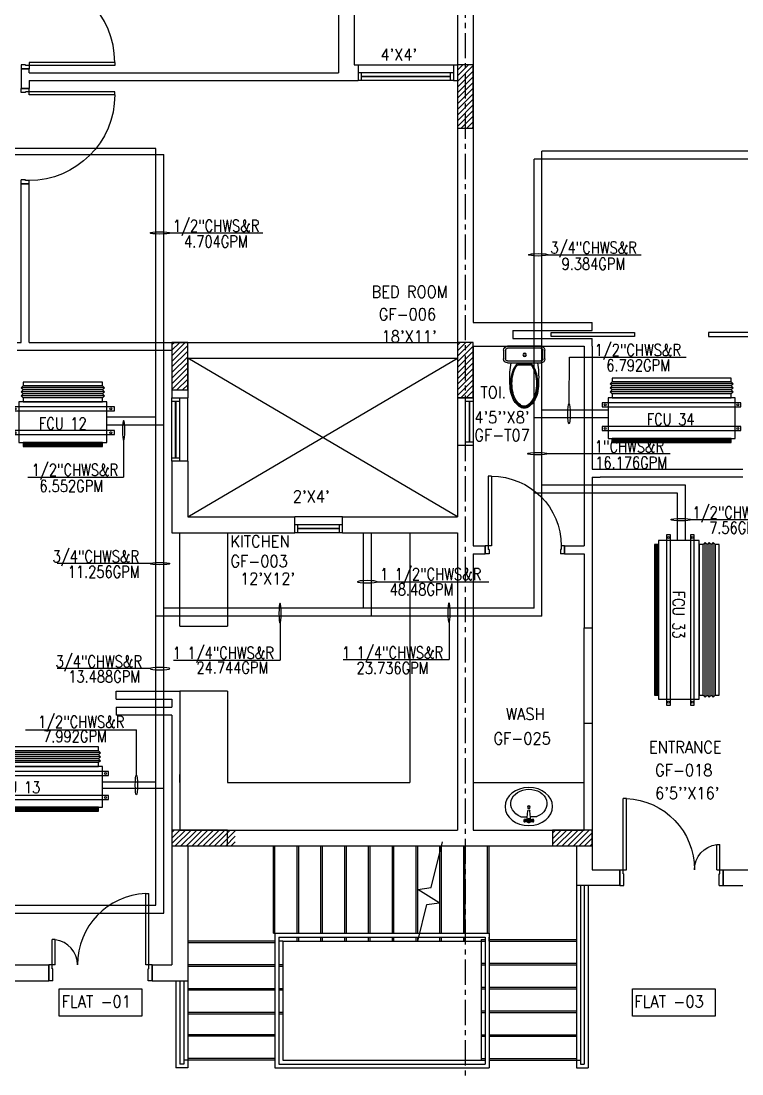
# Model space of a CAD drawing. Header units: millimetres. Extents: x -1288794 to 2153086, y -2701644 to -1335282.
# Drawn here: x 1513541 to 1522629, y -1490744 to -1477468 of the extents above; entities that cross this region are included whole.
import ezdxf

# ---------------------------------------------------------------- set-up
doc = ezdxf.new("R2010")
doc.units = ezdxf.units.MM
doc.header["$LTSCALE"] = 100
doc.linetypes.add('CENTER', pattern=[50.8, 31.75, -6.35, 6.35, -6.35])
doc.linetypes.add('DASHED2', pattern=[9.525, 6.35, -3.175])
for name, color, linetype in [('A-ANNO-TEXT', 8, 'Continuous'), ('A-DOOR', 4, 'Continuous'), ('A-FLOR-OVHD', 4, 'DASHED2'), ('A-FLOR-PFIX', 8, 'Continuous'), ('A-FLOR-SPCL', 8, 'Continuous'), ('A-FLOR-STRS', 8, 'Continuous'), ('A-GLAZ', 5, 'Continuous'), ('A-GRID', 253, 'CENTER'), ('A-WALL-FULL', 8, 'Continuous'), ('AC-CHILLED WATER TEXT', 41, 'Continuous'), ('AC-CHR', 60, 'Continuous'), ('AC-CHS', 30, 'Continuous'), ('AC-SAD TEXT', 3, 'Continuous'), ('FCU-AC', 160, 'Continuous'), ('S-COL- HACT.', 9, 'Continuous'), ('S-COL.', 8, 'Continuous')]:
    doc.layers.add(name, color=color, linetype=linetype)
doc.styles.add('ROMANS', font='romans.shx', dxfattribs={"width": 0.8})
doc.styles.add('SIMPLEX', font='simplex.shx', dxfattribs={"width": 0.8})
pattern_1 = [(45, (2628196.87, -1109556.65), (-35.355339, 35.355339), [])]

# ---------------------------------------------------------------- blocks, each defined once
blk = doc.blocks.new('D-120-R1')
for p, q in [((-80, 1180), (-40, 1180)), ((-80, 1180), (-80, 100)), ((-40, 1180), (-40, 55)), ((-1200, 100), (-1160, 100)), ((-1200, 100), (-1200, 0)), ((-1160, 100), (-1160, 55)), ((-1160, 55), (-1150, 55)), ((-1150, 55), (-1150, 0)), ((-80, 100), (0, 100)), ((-50, 55), (-40, 55)), ((-50, 55), (-50, 0)), ((-50, 0), (0, 0)), ((0, 100), (0, 0)), ((-1200, 0), (-1150, 0))]:
    blk.add_line(p, q)
at = {"linetype": 'Continuous'}
blk.add_arc((-80, 100), 1080, 90, 180, dxfattribs=at)
blk = doc.blocks.new('W-80')
for p, q in [((800, 100), (0, 100)), ((800, 0), (0, 0)), ((40, 0), (40, 100)), ((760, 100), (760, 0))]:
    blk.add_line(p, q)
at = {"linetype": 'Continuous'}
for p, q in [((760, 53), (40, 53)), ((760, 47), (40, 47))]:
    blk.add_line(p, q, dxfattribs=at)
blk = doc.blocks.new('D-130-R')
for p, q in [((1220, 200), (1220, 1100)), ((1220, 1100), (1260, 1100)), ((1260, 200), (1260, 1100)), ((80, 520), (40, 520)), ((40, 200), (40, 520)), ((80, 200), (80, 520)), ((0, 0), (0, 200)), ((80, 200), (0, 200)), ((40, 150), (40, 200)), ((50, 150), (40, 150)), ((50, 0), (50, 150)), ((1300, 200), (1220, 200)), ((1260, 150), (1250, 150)), ((1250, 0), (1250, 150)), ((1260, 150), (1260, 200)), ((1300, 0), (1300, 200)), ((50, 0), (0, 0)), ((1300, 0), (1250, 0))]:
    blk.add_line(p, q)
for centre, radius, start, end in [((1260, 200), 900, 92.5473, 180), ((40, 200), 320, 0, 82.8192)]:
    blk.add_arc(centre, radius, start, end)
blk = doc.blocks.new('W-120')
for p, q in [((1200, 100), (0, 100)), ((1200, 0), (0, 0)), ((40, 0), (40, 100)), ((1160, 100), (1160, 0))]:
    blk.add_line(p, q)
at = {"linetype": 'Continuous'}
for p, q in [((1160, 53), (40, 53)), ((1160, 47), (40, 47))]:
    blk.add_line(p, q, dxfattribs=at)
blk = doc.blocks.new('D-100-R1')
for p, q in [((-80, 980), (-80, 100)), ((-80, 980), (-40, 980)), ((-40, 980), (-40, 55)), ((-1000, 100), (-1000, 0)), ((-1000, 100), (-960, 100)), ((-960, 100), (-960, 55)), ((-960, 55), (-950, 55)), ((-950, 55), (-950, 0)), ((-80, 100), (0, 100)), ((-50, 55), (-50, 0)), ((-50, 55), (-40, 55)), ((-50, 0), (0, 0)), ((0, 100), (0, 0)), ((-1000, 0), (-950, 0))]:
    blk.add_line(p, q)
at = {"linetype": 'Continuous'}
blk.add_arc((-80, 100), 880, 90, 180, dxfattribs=at)
blk = doc.blocks.new('WC-1')
for p, q in [((-210, 0), (210, 0)), ((-260, -160), (-260, -50)), ((-235, -160), (-235, -50)), ((-210, -25), (210, -25)), ((235, -50), (235, -160)), ((260, -50), (260, -160)), ((210, -185), (-210, -185)), ((210, -210), (-210, -210)), ((91, -223), (-91, -223)), ((86, -235), (-86, -235))]:
    blk.add_line(p, q)
for radius in [22.1, 17.1]:
    blk.add_circle((-6, -107), radius)
for centre, radius, start, end in [((-210, -50), 50, 90, 180), ((-210, -50), 25, 90, 180), ((210, -50), 50, 360, 90), ((210, -50), 25, 360, 90), ((-210, -160), 50, 180, 270), ((-210, -160), 25, 180, 270), ((722, -383), 904, 168.9529, 184.0632), ((178, -428), 341, 149.8586, 166.4766), ((178, -428), 328, 149.8586, 166.4766), ((69, -365), 214, 138.4152, 149.8586), ((69, -365), 201, 139.9943, 149.8586), ((-69, -365), 201, 30.1414, 40.0057), ((-69, -365), 214, 30.1414, 41.5848), ((-178, -428), 328, 13.5234, 30.1414), ((-178, -428), 341, 13.5234, 30.1414), ((210, -160), 25, 270, 360), ((210, -160), 50, 270, 360), ((352, -470), 520, 166.4766, 180), ((352, -470), 507, 166.4766, 180), ((-352, -470), 507, 360, 13.5234), ((-352, -470), 520, 360, 13.5234), ((352, -470), 532, 177.5541, 180), ((352, -470), 532, 180, 193.5234), ((352, -470), 520, 180, 193.5234), ((352, -470), 507, 180, 193.5234), ((-352, -470), 507, 346.4766, 360), ((-352, -470), 520, 346.4766, 360), ((-352, -470), 532, 346.4766, 360), ((-352, -470), 532, 360, 2.4459), ((178, -512), 353, 193.5234, 210.1414), ((178, -512), 341, 193.5234, 210.1414), ((178, -512), 328, 193.5234, 210.1414), ((-178, -512), 328, 329.8586, 346.4766), ((-178, -512), 341, 329.8586, 346.4766), ((-178, -512), 353, 329.8586, 346.4766), ((69, -575), 226, 210.1414, 234.4972), ((69, -575), 214, 210.1414, 234.4972), ((69, -575), 201, 210.1414, 234.4972), ((0, -672), 108, 234.4972, 270), ((0, -672), 95.9, 234.4972, 270), ((0, -672), 83.4, 234.4972, 270), ((0, -672), 83.4, 270, 305.5028), ((0, -672), 95.9, 270, 305.5028), ((0, -672), 108, 270, 305.5028), ((-69, -575), 201, 305.5028, 329.8586), ((-69, -575), 214, 305.5028, 329.8586), ((-69, -575), 226, 305.5028, 329.8586)]:
    blk.add_arc(centre, radius, start, end)
at = {"linetype": 'Continuous', "ltscale": 50}
blk.add_arc((-722, -383), 904, 355.9368, 11.0471, dxfattribs=at)
blk = doc.blocks.new('LAV-2')
for p, q in [((-21, 393), (-55, 399)), ((-1, 363), (-1, 399)), ((53, 399), (20, 393)), ((-102, 330), (-23, 330)), ((-21, 369), (-55, 363)), ((-24, 385), (-49, 381)), ((-24, 377), (-49, 381)), ((-25, 381), (-13, 258)), ((-19, 381), (17, 381)), ((23, 381), (11, 257)), ((53, 363), (20, 369)), ((21, 329), (101, 329)), ((47, 381), (23, 385)), ((47, 381), (23, 376))]:
    blk.add_line(p, q)
for centre, radius in [((-1, 381), 24), ((-1, 381), 18), ((-1, 209), 18), ((-1, 209), 13.2)]:
    blk.add_circle(centre, radius)
blk.add_arc((-1, 257), 12, 179.8053, 359.8053)
for centre, major_axis, ratio in [((-1, 202), (-300, 1), 0.8), ((53, 381), (0.1, 18), 0.333333)]:
    blk.add_ellipse(centre, major_axis=major_axis, ratio=ratio)
at = {"extrusion": (0, 0, -1)}
blk.add_ellipse((-55, 381), major_axis=(0.1, 18), ratio=0.333333, dxfattribs=at)
blk.add_ellipse((-1, 166), major_axis=(-228, 1), ratio=0.8, start_param=5.174, end_param=10.533963)
for points, knots in [([(-55, 365), (-55, 366), (-55, 366), (-55, 366), (-55, 366), (-56, 367), (-56, 368), (-57, 370), (-57, 371), (-58, 374), (-58, 375), (-58, 379), (-58, 381), (-58, 386), (-58, 388), (-57, 392), (-57, 393), (-56, 394), (-56, 395), (-55, 396), (-55, 396), (-55, 396), (-55, 397), (-55, 397)], [3.378318, 3.378318, 3.378318, 3.378318, 3.519844, 3.519844, 3.66137, 3.66137, 3.925951, 3.925951, 4.190531, 4.190531, 4.455112, 4.455112, 4.86737, 4.86737, 5.279628, 5.279628, 5.565785, 5.565785, 5.785568, 5.785568, 5.957, 5.957, 6.04646, 6.04646, 6.04646, 6.04646]), ([(-55, 397), (-55, 397), (-54, 396), (-54, 396), (-54, 396), (-53, 395), (-53, 394), (-52, 392), (-52, 391), (-52, 388), (-51, 387), (-51, 383), (-51, 381), (-51, 376), (-52, 374), (-52, 370), (-53, 369), (-53, 368), (-54, 367), (-54, 366), (-54, 366), (-55, 366), (-55, 365), (-55, 365)], [0.236726, 0.236726, 0.236726, 0.236726, 0.378252, 0.378252, 0.519778, 0.519778, 0.784358, 0.784358, 1.048939, 1.048939, 1.313519, 1.313519, 1.725777, 1.725777, 2.138035, 2.138035, 2.424192, 2.424192, 2.643976, 2.643976, 2.815407, 2.815407, 2.904867, 2.904867, 2.904867, 2.904867]), ([(53, 396), (53, 396), (53, 396), (53, 396), (53, 395), (52, 394), (52, 394), (51, 392), (51, 390), (50, 388), (50, 386), (50, 383), (50, 380), (50, 376), (50, 373), (51, 370), (51, 369), (52, 367), (52, 367), (53, 366), (53, 365), (53, 365), (53, 365), (53, 365)], [0.236726, 0.236726, 0.236726, 0.236726, 0.378252, 0.378252, 0.519778, 0.519778, 0.784358, 0.784358, 1.048939, 1.048939, 1.313519, 1.313519, 1.725777, 1.725777, 2.138035, 2.138035, 2.424192, 2.424192, 2.643976, 2.643976, 2.815407, 2.815407, 2.904867, 2.904867, 2.904867, 2.904867]), ([(53, 365), (53, 365), (53, 365), (54, 366), (54, 366), (55, 367), (55, 368), (56, 370), (56, 371), (56, 373), (57, 375), (57, 379), (57, 381), (57, 386), (56, 388), (56, 391), (55, 392), (55, 394), (54, 395), (54, 396), (54, 396), (54, 396), (53, 396), (53, 396)], [3.378318, 3.378318, 3.378318, 3.378318, 3.519844, 3.519844, 3.66137, 3.66137, 3.925951, 3.925951, 4.190531, 4.190531, 4.455112, 4.455112, 4.86737, 4.86737, 5.279628, 5.279628, 5.565785, 5.565785, 5.785568, 5.785568, 5.957, 5.957, 6.04646, 6.04646, 6.04646, 6.04646])]:
    blk.add_open_spline(points, degree=3, knots=knots)
blk = doc.blocks.new('W-60')
for p, q in [((600, 100), (0, 100)), ((600, 0), (0, 0)), ((40, 0), (40, 100)), ((560, 100), (560, 0))]:
    blk.add_line(p, q)
at = {"linetype": 'Continuous'}
for p, q in [((560, 53), (40, 53)), ((560, 47), (40, 47))]:
    blk.add_line(p, q, dxfattribs=at)
blk = doc.blocks.new('fcu 3.5 tr')
at = {"layer": 'FCU-AC'}
h = blk.add_hatch(dxfattribs=at)
h.set_pattern_fill('NET', color=3)
h.paths.add_polyline_path([(100970, -1580238), (99070, -1580238), (99070, -1580288), (100970, -1580288)])
for p, q in [((99045, -1579550), (99070, -1579525)), ((100995, -1579550), (99045, -1579550)), ((99045, -1579550), (99070, -1579575)), ((99045, -1579600), (99070, -1579575)), ((100970, -1579525), (99070, -1579525)), ((100970, -1579575), (99070, -1579575)), ((100970, -1579575), (99070, -1579575)), ((100995, -1579550), (100970, -1579525)), ((100995, -1579550), (100970, -1579575)), ((100995, -1579600), (100970, -1579575)), ((100995, -1579600), (99045, -1579600)), ((99045, -1579600), (99070, -1579625)), ((99045, -1579650), (99070, -1579625)), ((100995, -1579650), (99045, -1579650)), ((99045, -1579650), (99070, -1579675)), ((100970, -1579625), (99070, -1579625)), ((100970, -1579625), (99070, -1579625)), ((100995, -1579600), (100970, -1579625)), ((100995, -1579650), (100970, -1579625)), ((100995, -1579650), (100970, -1579675))]:
    blk.add_line(p, q, dxfattribs=at)
at = {"layer": 'FCU-AC', "color": 1}
for p, q in [((100970, -1579475), (99070, -1579475)), ((99070, -1579475), (99070, -1579525)), ((99070, -1579525), (100970, -1579525)), ((100970, -1579525), (100970, -1579475)), ((100970, -1579675), (99070, -1579675)), ((99070, -1579675), (99070, -1579725)), ((100970, -1579725), (100970, -1579675)), ((99070, -1579725), (100970, -1579725))]:
    blk.add_line(p, q, dxfattribs=at)
at = {"layer": 'FCU-AC', "color": 6}
for points in [[(98945, -1579838), (101095, -1579838), (101095, -1579788), (98945, -1579788)], [(98945, -1580138), (101095, -1580138), (101095, -1580088), (98945, -1580088)]]:
    blk.add_lwpolyline(points, close=True, dxfattribs=at)
at = {"layer": 'FCU-AC'}
blk.add_lwpolyline([(99020, -1580238), (101020, -1580238), (101020, -1579725), (99020, -1579725)], close=True, dxfattribs=at)
at = {"layer": 'FCU-AC', "color": 3}
blk.add_lwpolyline([(99070, -1580288), (100970, -1580288), (100970, -1580238), (99070, -1580238)], close=True, dxfattribs=at)
at = {"layer": 'FCU-AC', "color": 6}
for centre in [(98982, -1579813), (101057, -1579813), (98982, -1580113), (101057, -1580113)]:
    blk.add_circle(centre, 12.5, dxfattribs=at)
blk = doc.blocks.new('fcu-1    1.5 tr')
h = blk.add_hatch()
h.set_pattern_fill('NET', color=3)
h.paths.add_polyline_path([(78733, -1589179), (77733, -1589179), (77733, -1589229), (78733, -1589229)])
at = {"color": 3}
blk.add_lwpolyline([(77733, -1589229), (78733, -1589229), (78733, -1589179), (77733, -1589179)], close=True, dxfattribs=at)
at = {"layer": 'FCU-AC', "color": 5}
for p, q in [((77733, -1588466), (77708, -1588491)), ((78758, -1588491), (78733, -1588466)), ((78758, -1588491), (77708, -1588491)), ((77733, -1588516), (77708, -1588491)), ((77733, -1588516), (77708, -1588541)), ((78758, -1588541), (77708, -1588541)), ((77733, -1588566), (77708, -1588541)), ((77733, -1588566), (77708, -1588591)), ((78758, -1588591), (77708, -1588591)), ((77733, -1588616), (77708, -1588591)), ((78733, -1588516), (77733, -1588516)), ((78733, -1588566), (77733, -1588566)), ((78758, -1588491), (78733, -1588516)), ((78758, -1588541), (78733, -1588516)), ((78758, -1588541), (78733, -1588566)), ((78758, -1588591), (78733, -1588566)), ((78758, -1588591), (78733, -1588616))]:
    blk.add_line(p, q, dxfattribs=at)
at = {"layer": 'FCU-AC', "color": 1}
for p, q in [((78733, -1588416), (77733, -1588416)), ((77733, -1588416), (77733, -1588466)), ((77733, -1588466), (78733, -1588466)), ((78733, -1588466), (78733, -1588416)), ((78733, -1588616), (77733, -1588616)), ((77733, -1588616), (77733, -1588666)), ((78733, -1588666), (78733, -1588616)), ((77733, -1588666), (78733, -1588666))]:
    blk.add_line(p, q, dxfattribs=at)
at = {"layer": 'FCU-AC'}
for p, q in [((78733, -1588466), (77733, -1588466)), ((78788, -1588666), (77678, -1588666)), ((77678, -1588666), (77678, -1589179)), ((78788, -1589179), (78788, -1588666)), ((77678, -1589179), (78788, -1589179))]:
    blk.add_line(p, q, dxfattribs=at)
at = {"layer": 'FCU-AC', "color": 2}
for p, q in [((78733, -1588516), (77733, -1588516)), ((78733, -1588566), (77733, -1588566))]:
    blk.add_line(p, q, dxfattribs=at)
at = {"layer": 'FCU-AC', "color": 6}
for points in [[(77583, -1588779), (78883, -1588779), (78883, -1588729), (77583, -1588729)], [(77583, -1589079), (78883, -1589079), (78883, -1589029), (77583, -1589029)]]:
    blk.add_lwpolyline(points, close=True, dxfattribs=at)
for centre in [(77629, -1588755), (78837, -1588755), (77629, -1589055), (78837, -1589055)]:
    blk.add_circle(centre, 12.5, dxfattribs=at)
blk = doc.blocks.new('fcu 2.5 tr')
h = blk.add_hatch()
h.set_pattern_fill('NET', color=3)
h.paths.add_polyline_path([(83172, -1587743), (81672, -1587743), (81672, -1587793), (83172, -1587793)])
at = {"layer": 'FCU-AC', "color": 1}
for p, q in [((83172, -1586980), (81672, -1586980)), ((81672, -1586980), (81672, -1587030)), ((83172, -1587030), (83172, -1586980)), ((81672, -1587030), (83172, -1587030)), ((83172, -1587180), (81672, -1587180)), ((81672, -1587180), (81672, -1587230)), ((81672, -1587230), (83172, -1587230)), ((83172, -1587230), (83172, -1587180))]:
    blk.add_line(p, q, dxfattribs=at)
at = {"layer": 'FCU-AC'}
for p, q in [((81672, -1587030), (81647, -1587055)), ((83197, -1587055), (81647, -1587055)), ((81672, -1587080), (81647, -1587055)), ((81672, -1587080), (81647, -1587105)), ((83197, -1587105), (81647, -1587105)), ((81672, -1587130), (81647, -1587105)), ((81672, -1587130), (81647, -1587155)), ((83197, -1587155), (81647, -1587155)), ((81672, -1587180), (81647, -1587155)), ((83172, -1587030), (81672, -1587030)), ((83172, -1587080), (81672, -1587080)), ((83172, -1587080), (81672, -1587080)), ((83172, -1587130), (81672, -1587130)), ((83172, -1587130), (81672, -1587130)), ((83197, -1587055), (83172, -1587030)), ((83197, -1587055), (83172, -1587080)), ((83197, -1587105), (83172, -1587080)), ((83197, -1587105), (83172, -1587130)), ((83197, -1587155), (83172, -1587130)), ((83197, -1587155), (83172, -1587180))]:
    blk.add_line(p, q, dxfattribs=at)
blk.add_lwpolyline([(81622, -1587743), (83222, -1587743), (83222, -1587230), (81622, -1587230)], close=True, dxfattribs=at)
at = {"layer": 'FCU-AC', "color": 6}
for points in [[(81547, -1587343), (83297, -1587343), (83297, -1587293), (81547, -1587293)], [(81547, -1587643), (83297, -1587643), (83297, -1587593), (81547, -1587593)]]:
    blk.add_lwpolyline(points, close=True, dxfattribs=at)
at = {"layer": 'FCU-AC', "color": 3}
blk.add_lwpolyline([(81672, -1587793), (83172, -1587793), (83172, -1587743), (81672, -1587743)], close=True, dxfattribs=at)
at = {"layer": 'FCU-AC', "color": 6}
for centre in [(81584, -1587318), (83259, -1587318), (81584, -1587618), (83259, -1587618)]:
    blk.add_circle(centre, 12.5, dxfattribs=at)

msp = doc.modelspace()

# ---------------------------------------------------------------- hatches: boundary and pattern name
at = {"layer": 'S-COL- HACT.', "linetype": 'Continuous', "ltscale": 3}
h = msp.add_hatch(dxfattribs=at)
h.set_pattern_fill('ANSI31', color=256, scale=400, style=0)
h.set_pattern_definition(pattern_1)
h.paths.add_polyline_path([(1519241.7, -1478818.6), (1519241.7, -1478018.6), (1519041.7, -1478018.6), (1519041.7, -1478818.6)])
h = msp.add_hatch(dxfattribs=at)
h.set_pattern_fill('ANSI31', color=256, scale=400, style=0)
h.set_pattern_definition(pattern_1)
h.paths.add_polyline_path([(1515441.7, -1481518.6), (1515441.7, -1482118.6), (1515641.7, -1482118.6), (1515641.7, -1481518.6)])
h = msp.add_hatch(dxfattribs=at)
h.set_pattern_fill('ANSI31', color=256, scale=400, style=0)
h.set_pattern_definition(pattern_1)
h.paths.add_polyline_path([(1519041.7, -1481518.6), (1519041.7, -1482218.6), (1519241.7, -1482218.6), (1519241.7, -1481518.6)])
h = msp.add_hatch(dxfattribs=at)
h.set_pattern_fill('ANSI31', color=256, scale=400, style=0)
h.set_pattern_definition(pattern_1)
h.paths.add_polyline_path([(1515441.7, -1487868.6), (1516241.7, -1487868.6), (1516241.7, -1487668.6), (1515441.7, -1487668.6)])
h = msp.add_hatch(dxfattribs=at)
h.set_pattern_fill('ANSI31', color=256, scale=400, style=0)
h.set_pattern_definition(pattern_1)
h.paths.add_polyline_path([(1520241.7, -1487868.6), (1520741.7, -1487868.6), (1520741.7, -1487668.6), (1520241.7, -1487668.6)])

# ---------------------------------------------------------------- linework, layer by layer
at = {"layer": 'A-ANNO-TEXT', "color": 5}
for points in [[(1514022.7, -1489671.5), (1515065, -1489671.5), (1515065, -1490013.9), (1514022.7, -1490013.9)], [(1521250.8, -1489671.5), (1522293.1, -1489671.5), (1522293.1, -1490013.9), (1521250.8, -1490013.9)]]:
    msp.add_lwpolyline(points, close=True, dxfattribs=at)
at = {"layer": 'A-DOOR', "ltscale": 3}
for points in [[(1520225.7, -1481443.6), (1520225.7, -1481393.6), (1521275.7, -1481393.6), (1521275.7, -1481443.6), (1520225.7, -1481443.6)], [(1523257.7, -1481443.6), (1523257.7, -1481393.6), (1522207.7, -1481393.6), (1522207.7, -1481443.6), (1523257.7, -1481443.6)]]:
    msp.add_lwpolyline(points, dxfattribs=at)
at = {"layer": 'A-FLOR-OVHD', "linetype": 'Continuous', "ltscale": 3}
for p, q in [((1520841.7, -1483118.6), (1522641.7, -1483118.6)), ((1522641.7, -1483218.6), (1520841.7, -1483218.6)), ((1520641.7, -1486318.6), (1520641.7, -1485118.6)), ((1520641.7, -1486318.6), (1520641.7, -1485118.6)), ((1520741.7, -1485118.6), (1520741.7, -1486318.6)), ((1520741.7, -1485118.6), (1520741.7, -1486318.6))]:
    msp.add_line(p, q, dxfattribs=at)
at = {"layer": 'A-FLOR-OVHD', "linetype": 'Continuous'}
for p, q in [((1516741.7, -1488968.6), (1516741.7, -1487868.6)), ((1517041.7, -1488968.6), (1517041.7, -1487868.6)), ((1517341.7, -1488968.6), (1517341.7, -1487868.6)), ((1517641.7, -1488968.6), (1517641.7, -1487868.6)), ((1517941.7, -1488968.6), (1517941.7, -1487868.6)), ((1518241.7, -1488968.6), (1518241.7, -1487868.6)), ((1518541.7, -1488968.6), (1518541.7, -1487868.6)), ((1518841.7, -1488968.6), (1518841.7, -1487868.6)), ((1519441.7, -1488968.6), (1519441.7, -1487868.6)), ((1516741.7, -1489068.6), (1515641.7, -1489068.6)), ((1519441.7, -1489068.6), (1520541.7, -1489068.6)), ((1516741.7, -1489368.6), (1515641.7, -1489368.6)), ((1519441.7, -1489368.6), (1520541.7, -1489368.6)), ((1516741.7, -1489668.6), (1515641.7, -1489668.6)), ((1519441.7, -1489668.6), (1520541.7, -1489668.6)), ((1516741.7, -1489968.6), (1515641.7, -1489968.6)), ((1519441.7, -1489968.6), (1520541.7, -1489968.6)), ((1516741.7, -1490268.6), (1515641.7, -1490268.6)), ((1519441.7, -1490268.6), (1520541.7, -1490268.6)), ((1515641.7, -1490568.6), (1515591.7, -1490568.6)), ((1516741.7, -1490568.6), (1515641.7, -1490568.6)), ((1519441.7, -1490568.6), (1520541.7, -1490568.6)), ((1520541.7, -1490568.6), (1520591.7, -1490568.6))]:
    msp.add_line(p, q, dxfattribs=at)
at = {"layer": 'A-FLOR-SPCL', "ltscale": 3}
for p, q in [((1515641.7, -1483718.6), (1519041.7, -1481718.6)), ((1519041.7, -1483718.6), (1515641.7, -1481718.6)), ((1515541.7, -1485098.6), (1515541.7, -1483918.6)), ((1516141.7, -1483918.6), (1516141.7, -1485098.6)), ((1518441.7, -1483918.6), (1518441.7, -1487068.6)), ((1515541.7, -1485098.6), (1516141.7, -1485098.6)), ((1516141.7, -1485918.6), (1515541.7, -1485918.6)), ((1516141.7, -1485918.6), (1516141.7, -1487068.6)), ((1516141.7, -1487068.6), (1518441.7, -1487068.6)), ((1519241.7, -1487068.6), (1520641.7, -1487068.6))]:
    msp.add_line(p, q, dxfattribs=at)
at = {"layer": 'A-FLOR-STRS', "ltscale": 3}
for p, q in [((1518710.2, -1488394.4), (1518854.2, -1487818.6)), ((1516721.7, -1488968.6), (1516721.7, -1487868.6)), ((1517021.7, -1488968.6), (1517021.7, -1487868.6)), ((1517321.7, -1488968.6), (1517321.7, -1487868.6)), ((1517621.7, -1488968.6), (1517621.7, -1487868.6)), ((1517921.7, -1488968.6), (1517921.7, -1487868.6)), ((1518221.7, -1488968.6), (1518221.7, -1487868.6)), ((1518521.7, -1488968.6), (1518521.7, -1487868.6)), ((1518821.7, -1488968.6), (1518821.7, -1487868.6)), ((1519121.7, -1488968.6), (1519121.7, -1487868.6)), ((1519141.7, -1488968.6), (1519141.7, -1487868.6)), ((1519421.7, -1488968.6), (1519421.7, -1487868.6)), ((1520541.7, -1488368.6), (1520541.7, -1489368.6)), ((1520591.7, -1488368.6), (1520591.7, -1489356.1)), ((1520641.7, -1488368.6), (1520641.7, -1490618.6)), ((1520691.7, -1488368.6), (1520691.7, -1490668.6)), ((1518541.7, -1488418.6), (1518710.2, -1488394.4)), ((1518812.9, -1488588.1), (1518541.7, -1488418.6)), ((1518541.7, -1489068.6), (1518656.8, -1488608.3)), ((1518656.8, -1488608.3), (1518812.9, -1488588.1)), ((1516721.7, -1488968.6), (1519441.7, -1488968.6)), ((1516741.7, -1488968.6), (1516741.7, -1490668.6)), ((1516791.7, -1489018.6), (1516791.7, -1490618.6)), ((1516791.7, -1489018.6), (1519391.7, -1489018.6)), ((1517021.7, -1489068.6), (1517021.7, -1489018.6)), ((1517041.7, -1489068.6), (1517041.7, -1489018.6)), ((1517321.7, -1489068.6), (1517321.7, -1489018.6)), ((1517341.7, -1489068.6), (1517341.7, -1489018.6)), ((1517621.7, -1489068.6), (1517621.7, -1489018.6)), ((1517641.7, -1489068.6), (1517641.7, -1489018.6)), ((1517921.7, -1489068.6), (1517921.7, -1489018.6)), ((1517941.7, -1489068.6), (1517941.7, -1489018.6)), ((1518221.7, -1489068.6), (1518221.7, -1489018.6)), ((1518241.7, -1489068.6), (1518241.7, -1489018.6)), ((1518521.7, -1489068.6), (1518521.7, -1489018.6)), ((1518541.7, -1489068.6), (1518541.7, -1489018.6)), ((1518821.7, -1489068.6), (1518821.7, -1489018.6)), ((1518841.7, -1489068.6), (1518841.7, -1489018.6)), ((1519121.7, -1489068.6), (1519121.7, -1489018.6)), ((1519141.7, -1489068.6), (1519141.7, -1489018.6)), ((1519391.7, -1489018.6), (1519391.7, -1490618.6)), ((1519441.7, -1488968.6), (1519441.7, -1490668.6)), ((1519441.7, -1489068.6), (1519441.7, -1489018.6)), ((1516741.7, -1489088.6), (1515641.7, -1489088.6)), ((1516841.7, -1489068.6), (1516791.7, -1489068.6)), ((1516841.7, -1489068.6), (1519341.7, -1489068.6)), ((1516841.7, -1489068.6), (1516841.7, -1490268.6)), ((1519341.7, -1489048.6), (1519341.7, -1489668.6)), ((1519341.7, -1489048.6), (1519391.7, -1489048.6)), ((1519341.7, -1489048.6), (1519391.7, -1489048.6)), ((1519341.7, -1489068.6), (1519391.7, -1489068.6)), ((1519341.7, -1489068.6), (1519391.7, -1489068.6)), ((1519441.7, -1489048.6), (1520541.7, -1489048.6)), ((1516741.7, -1489388.6), (1515641.7, -1489388.6)), ((1516841.7, -1489368.6), (1516791.7, -1489368.6)), ((1516841.7, -1489388.6), (1516791.7, -1489388.6)), ((1519341.7, -1489348.6), (1519391.7, -1489348.6)), ((1519341.7, -1489368.6), (1519391.7, -1489368.6)), ((1519441.7, -1489348.6), (1520541.7, -1489348.6)), ((1520541.7, -1489368.6), (1520541.7, -1490668.6)), ((1520591.7, -1489356.1), (1520591.7, -1490618.6)), ((1515491.7, -1489568.6), (1515491.7, -1490668.6)), ((1515541.7, -1489568.6), (1515541.7, -1490618.6)), ((1515591.7, -1489568.6), (1515591.7, -1490618.6)), ((1515641.7, -1489568.6), (1515641.7, -1490668.6)), ((1516741.7, -1489688.6), (1515641.7, -1489688.6)), ((1516841.7, -1489668.6), (1516791.7, -1489668.6)), ((1516841.7, -1489688.6), (1516791.7, -1489688.6)), ((1519341.7, -1489648.6), (1519391.7, -1489648.6)), ((1519341.7, -1489668.6), (1519341.7, -1490568.6)), ((1519341.7, -1489668.6), (1519391.7, -1489668.6)), ((1519441.7, -1489648.6), (1520541.7, -1489648.6)), ((1516841.7, -1489968.6), (1516791.7, -1489968.6)), ((1519341.7, -1489948.6), (1519391.7, -1489948.6)), ((1519341.7, -1489968.6), (1519391.7, -1489968.6)), ((1519441.7, -1489948.6), (1520541.7, -1489948.6)), ((1516741.7, -1489988.6), (1515641.7, -1489988.6)), ((1516841.7, -1489988.6), (1516791.7, -1489988.6)), ((1516741.7, -1490248.6), (1515641.7, -1490248.6)), ((1516841.7, -1490268.6), (1516841.7, -1490568.6)), ((1519341.7, -1490248.6), (1519391.7, -1490248.6)), ((1519341.7, -1490268.6), (1519391.7, -1490268.6)), ((1519441.7, -1490248.6), (1520541.7, -1490248.6)), ((1515591.7, -1490618.6), (1515541.7, -1490618.6)), ((1516741.7, -1490548.6), (1515641.7, -1490548.6)), ((1516791.7, -1490618.6), (1519391.7, -1490618.6)), ((1516841.7, -1490568.6), (1519341.7, -1490568.6)), ((1519341.7, -1490548.6), (1519391.7, -1490548.6)), ((1519341.7, -1490568.6), (1519391.7, -1490568.6)), ((1519441.7, -1490548.6), (1520541.7, -1490548.6)), ((1520591.7, -1490618.6), (1520641.7, -1490618.6)), ((1515641.7, -1490668.6), (1515491.7, -1490668.6)), ((1516741.7, -1490668.6), (1519441.7, -1490668.6)), ((1520541.7, -1490668.6), (1520691.7, -1490668.6))]:
    msp.add_line(p, q, dxfattribs=at)
at = {"layer": 'A-GLAZ', "ltscale": 3}
for p, q in [((1517791.7, -1478018.6), (1518991.7, -1478018.6)), ((1515641.7, -1483018.6), (1515641.7, -1482218.6)), ((1519041.7, -1482218.6), (1519041.7, -1482818.6)), ((1517591.7, -1483718.6), (1516991.7, -1483718.6))]:
    msp.add_line(p, q, dxfattribs=at)
at = {"layer": 'A-GRID', "ltscale": 0.1}
msp.add_line((1519141.7, -1466442.6), (1519141.7, -1514577), dxfattribs=at)
at = {"layer": 'A-WALL-FULL', "ltscale": 3}
for p, q in [((1517741.7, -1473868.6), (1517741.7, -1478018.6)), ((1519041.7, -1473868.6), (1519041.7, -1478018.6)), ((1517541.7, -1474068.6), (1517541.7, -1478118.6)), ((1519241.7, -1474068.6), (1519241.7, -1481268.6)), ((1517741.7, -1478018.6), (1517791.7, -1478018.6)), ((1517791.7, -1478018.6), (1517791.7, -1478218.6)), ((1518991.7, -1478018.6), (1519041.7, -1478018.6)), ((1518991.7, -1478018.6), (1518991.7, -1478218.6)), ((1513541.7, -1478068.6), (1513541.7, -1478318.6)), ((1513541.7, -1478068.6), (1513641.7, -1478068.6)), ((1513641.7, -1478118.6), (1513641.7, -1478068.6)), ((1513641.7, -1478118.6), (1517541.7, -1478118.6)), ((1513641.7, -1478218.6), (1517791.7, -1478218.6)), ((1513641.7, -1478218.6), (1513641.7, -1478318.6)), ((1518991.7, -1478218.6), (1519041.7, -1478218.6)), ((1519041.7, -1478218.6), (1519041.7, -1481518.6)), ((1513541.7, -1478318.6), (1513641.7, -1478318.6)), ((1513541.7, -1479518.6), (1513641.7, -1479518.6)), ((1513541.7, -1481518.6), (1513541.7, -1479518.6)), ((1513641.7, -1481518.6), (1513641.7, -1479518.6)), ((1519241.7, -1481268.6), (1520741.7, -1481268.6)), ((1520741.7, -1481368.6), (1520741.7, -1481268.6)), ((1519741.7, -1481368.6), (1520741.7, -1481368.6)), ((1519741.7, -1481368.6), (1519741.7, -1481468.6)), ((1519741.7, -1481468.6), (1520741.7, -1481468.6)), ((1520741.7, -1481568.6), (1520741.7, -1481468.6)), ((1513491.7, -1481518.6), (1513541.7, -1481518.6)), ((1513641.7, -1481518.6), (1519041.7, -1481518.6)), ((1519241.7, -1481568.6), (1519241.7, -1482218.6)), ((1519241.7, -1481568.6), (1520641.7, -1481568.6)), ((1520641.7, -1481568.6), (1520641.7, -1484086.6)), ((1520741.7, -1481568.6), (1520741.7, -1483118.6)), ((1513491.7, -1481618.6), (1515441.7, -1481618.6)), ((1515441.7, -1481618.6), (1515441.7, -1482218.6)), ((1515641.7, -1481718.6), (1519041.7, -1481718.6)), ((1515641.7, -1481718.6), (1515641.7, -1482218.6)), ((1519041.7, -1481718.6), (1519041.7, -1482218.6)), ((1515441.7, -1482218.6), (1515641.7, -1482218.6)), ((1519241.7, -1482218.6), (1519041.7, -1482218.6)), ((1519041.7, -1482818.6), (1519041.7, -1483718.6)), ((1519241.7, -1482818.6), (1519041.7, -1482818.6)), ((1519241.7, -1482818.6), (1519241.7, -1484086.6)), ((1515641.7, -1483018.6), (1515441.7, -1483018.6)), ((1515441.7, -1483018.6), (1515441.7, -1483918.6)), ((1515641.7, -1483018.6), (1515641.7, -1483718.6)), ((1520741.7, -1483118.6), (1520841.7, -1483118.6)), ((1520741.7, -1483218.6), (1520741.7, -1485118.6)), ((1520741.7, -1483218.6), (1520841.7, -1483218.6)), ((1515641.7, -1483718.6), (1516991.7, -1483718.6)), ((1516991.7, -1483918.6), (1516991.7, -1483718.6)), ((1517591.7, -1483718.6), (1519041.7, -1483718.6)), ((1517591.7, -1483918.6), (1517591.7, -1483718.6)), ((1515441.7, -1483918.6), (1516991.7, -1483918.6)), ((1517591.7, -1483918.6), (1519041.7, -1483918.6)), ((1519041.7, -1483918.6), (1519041.7, -1487068.6)), ((1519041.7, -1483918.6), (1519041.7, -1487668.6)), ((1519241.7, -1484086.6), (1519391.7, -1484086.6)), ((1519391.7, -1484186.6), (1519391.7, -1484086.6)), ((1520391.7, -1484086.6), (1520641.7, -1484086.6)), ((1520391.7, -1484186.6), (1520391.7, -1484086.6)), ((1519241.7, -1484186.6), (1519391.7, -1484186.6)), ((1519241.7, -1484186.6), (1519241.7, -1487668.6)), ((1520391.7, -1484186.6), (1520641.7, -1484186.6)), ((1520641.7, -1484186.6), (1520641.7, -1485118.6)), ((1520641.7, -1485118.6), (1520741.7, -1485118.6)), ((1514741.7, -1486018.6), (1514741.7, -1485918.6)), ((1514741.7, -1485918.6), (1515541.7, -1485918.6)), ((1515541.7, -1485918.6), (1515541.7, -1487668.6)), ((1514741.7, -1486018.6), (1515441.7, -1486018.6)), ((1514741.7, -1486118.6), (1515441.7, -1486118.6)), ((1514741.7, -1486118.6), (1514741.7, -1486218.6)), ((1515441.7, -1486018.6), (1515441.7, -1486118.6)), ((1515441.7, -1486218.6), (1514741.7, -1486218.6)), ((1515441.7, -1486218.6), (1515441.7, -1489368.6)), ((1520641.7, -1486318.6), (1520741.7, -1486318.6)), ((1520641.7, -1487668.6), (1520641.7, -1486318.6)), ((1520741.7, -1486318.6), (1520741.7, -1488168.6)), ((1515541.7, -1487068.6), (1515541.7, -1486968.6)), ((1515541.7, -1487668.6), (1519041.7, -1487668.6)), ((1519241.7, -1487668.6), (1520641.7, -1487668.6)), ((1515641.7, -1487868.6), (1520541.7, -1487868.6)), ((1515641.7, -1487868.6), (1515641.7, -1489568.6)), ((1520541.7, -1487868.6), (1520541.7, -1488368.6)), ((1520741.7, -1488168.6), (1521091.7, -1488168.6)), ((1521091.7, -1488168.6), (1521091.7, -1488368.6)), ((1522391.7, -1488168.6), (1522741.7, -1488168.6)), ((1522391.7, -1488168.6), (1522391.7, -1488368.6)), ((1521091.7, -1488368.6), (1520541.7, -1488368.6)), ((1522391.7, -1488368.6), (1522641.7, -1488368.6)), ((1511741.7, -1489368.6), (1513891.7, -1489368.6)), ((1513891.7, -1489368.6), (1513891.7, -1489568.6)), ((1515191.7, -1489368.6), (1515191.7, -1489568.6)), ((1515191.7, -1489368.6), (1515441.7, -1489368.6)), ((1515291.7, -1489368.6), (1515441.7, -1489368.6)), ((1507641.7, -1489568.6), (1513891.7, -1489568.6)), ((1515191.7, -1489568.6), (1515641.7, -1489568.6)), ((1515291.7, -1489568.6), (1515641.7, -1489568.6))]:
    msp.add_line(p, q, dxfattribs=at)
at = {"layer": 'AC-CHILLED WATER TEXT'}
for p, q in [((1515416.7, -1480138.7), (1516589, -1480138.7)), ((1520188, -1480414.6), (1521360.3, -1480414.6)), ((1520449.6, -1482295.8), (1520453.8, -1481705.7)), ((1520453.8, -1481705.7), (1521926.3, -1481705.7)), ((1514833.5, -1482754.3), (1514833.5, -1483220.2)), ((1520175, -1482922.3), (1521725.8, -1482922.3)), ((1513627.4, -1483220.2), (1514833.5, -1483220.2)), ((1521983.4, -1483754), (1523155.7, -1483754)), ((1515166.7, -1484307.9), (1513994.5, -1484307.9)), ((1518029.4, -1484538.1), (1519439.8, -1484538.1)), ((1516806.6, -1485059.5), (1516806.6, -1485525.5)), ((1518936.6, -1485053.1), (1518936.6, -1485519.1)), ((1515463.7, -1485525.5), (1516806.6, -1485525.5)), ((1517603.3, -1485519.1), (1518936.6, -1485519.1)), ((1517730.5, -1485519.1), (1518902.8, -1485519.1)), ((1515166.7, -1485633), (1513994.5, -1485633)), ((1513598.1, -1486406.5), (1514995.4, -1486406.5)), ((1514995.4, -1486975.4), (1514995.4, -1486406.5))]:
    msp.add_line(p, q, dxfattribs=at)
for centre, major_axis in [((1515291.7, -1480138.7), (-125, 0)), ((1520063.1, -1480415), (-125, 0)), ((1520449.6, -1482420.8), (0, 125)), ((1520050, -1482922.5), (-125, 0)), ((1521858.4, -1483753.9), (-125, 0)), ((1515291.7, -1484307.9), (-125, 0)), ((1514995.4, -1487100.4), (0, 125))]:
    msp.add_ellipse(centre, major_axis=major_axis, ratio=0.12, dxfattribs=at)
at = {"layer": 'AC-CHILLED WATER TEXT', "extrusion": (0, 0, -1)}
for centre, major_axis in [((1514833.5, -1482629.3), (0, -125)), ((1517904.4, -1484538.1), (125, 0)), ((1516806.6, -1484934.5), (0, -125)), ((1518936.6, -1484928.1), (0, -125)), ((1515291.7, -1485633), (125, 0))]:
    msp.add_ellipse(centre, major_axis=major_axis, ratio=0.12, dxfattribs=at)
at = {"layer": 'AC-CHR'}
for p, q in [((1515241.7, -1479073.7), (1511053.5, -1479073.7)), ((1515241.7, -1488615.5), (1515241.7, -1479073.7)), ((1526141.7, -1479109.7), (1520107.9, -1479109.7)), ((1520107.9, -1484972.4), (1520107.9, -1479109.7)), ((1520941.4, -1482372.6), (1520107.9, -1482372.6)), ((1514623.4, -1482457.4), (1515241.7, -1482457.4)), ((1521916.3, -1483320.6), (1520107.9, -1483320.6)), ((1521916.3, -1484018.6), (1521916.3, -1483320.6)), ((1517954.3, -1483918.6), (1517954.3, -1484972.4)), ((1520107.9, -1484972.4), (1515241.7, -1484972.4)), ((1514566.7, -1487060.8), (1515241.7, -1487060.8)), ((1511197.1, -1488615.5), (1515241.7, -1488615.5))]:
    msp.add_line(p, q, dxfattribs=at)
at = {"layer": 'AC-CHS'}
for p, q in [((1511053.5, -1479148.6), (1515341.7, -1479148.6)), ((1515341.7, -1488715.5), (1515341.7, -1479148.6)), ((1526141.7, -1479209.7), (1520007.9, -1479209.7)), ((1520007.9, -1484872.4), (1520007.9, -1479209.7)), ((1520941.4, -1482472.6), (1520007.9, -1482472.6)), ((1514623.4, -1482557.4), (1515341.7, -1482557.4)), ((1521816.3, -1483420.6), (1520007.9, -1483420.6)), ((1521816.3, -1484018.6), (1521816.3, -1483420.6)), ((1517854.3, -1483918.6), (1517854.3, -1484872.4)), ((1520007.9, -1484872.4), (1515341.7, -1484872.4)), ((1515341.7, -1487144.2), (1514566.7, -1487144.2)), ((1511197.1, -1488715.5), (1515341.7, -1488715.5))]:
    msp.add_line(p, q, dxfattribs=at)
at = {"layer": 'S-COL.', "linetype": 'Continuous', "ltscale": 3}
for points in [[(1519241.7, -1478818.6), (1519241.7, -1478018.6), (1519041.7, -1478018.6), (1519041.7, -1478818.6)], [(1519241.7, -1478818.6), (1519241.7, -1478018.6), (1519041.7, -1478018.6), (1519041.7, -1478818.6)], [(1519241.7, -1478818.6), (1519241.7, -1478018.6), (1519041.7, -1478018.6), (1519041.7, -1478818.6)], [(1515441.7, -1481518.6), (1515441.7, -1482118.6), (1515641.7, -1482118.6), (1515641.7, -1481518.6)], [(1519041.7, -1481518.6), (1519041.7, -1482218.6), (1519241.7, -1482218.6), (1519241.7, -1481518.6)], [(1515441.7, -1487868.6), (1516141.7, -1487868.6), (1516141.7, -1487668.6), (1515441.7, -1487668.6)], [(1515441.7, -1487868.6), (1516141.7, -1487868.6), (1516141.7, -1487668.6), (1515441.7, -1487668.6)], [(1515441.7, -1487868.6), (1516141.7, -1487868.6), (1516141.7, -1487668.6), (1515441.7, -1487668.6)], [(1520241.7, -1487868.6), (1520741.7, -1487868.6), (1520741.7, -1487668.6), (1520241.7, -1487668.6)], [(1520241.7, -1487868.6), (1520741.7, -1487868.6), (1520741.7, -1487668.6), (1520241.7, -1487668.6)]]:
    msp.add_lwpolyline(points, close=True, dxfattribs=at)

# ---------------------------------------------------------------- block references
at = {"layer": 'A-DOOR', "ltscale": 3, "rotation": 270}
msp.add_blockref('D-120-R1', (1513541.7, -1478068.6), dxfattribs=at)
at = {"layer": 'A-DOOR', "ltscale": 3, "xscale": -1, "rotation": 270}
msp.add_blockref('D-120-R1', (1513541.7, -1478318.6), dxfattribs=at)
at = {"layer": 'A-DOOR', "ltscale": 3, "xscale": -1}
for name, p in [('D-100-R1', (1519391.7, -1484186.6)), ('D-130-R', (1522391.7, -1488368.6))]:
    msp.add_blockref(name, p, dxfattribs=at)
at = {"layer": 'A-DOOR', "ltscale": 3}
msp.add_blockref('D-130-R', (1513891.7, -1489568.6), dxfattribs=at)
at = {"layer": 'A-FLOR-PFIX', "ltscale": 3, "xscale": -1}
msp.add_blockref('WC-1', (1519884.4, -1481568.6), dxfattribs=at)
at = {"layer": 'A-FLOR-PFIX', "ltscale": 3, "xscale": -1, "rotation": 180}
msp.add_blockref('LAV-2', (1519943.7, -1487170), dxfattribs=at)
at = {"layer": 'A-GLAZ', "ltscale": 3}
for name, p in [('W-120', (1517791.7, -1478218.6)), ('W-60', (1516991.7, -1483918.6))]:
    msp.add_blockref(name, p, dxfattribs=at)
for name, p, rotation in [('W-80', (1515441.7, -1482218.6), 270), ('W-60', (1519241.7, -1482818.6), 90)]:
    msp.add_blockref(name, p, dxfattribs=dict(at, rotation=rotation))
at = {"layer": 'FCU-AC', "color": 3}
for name, p in [('fcu 2.5 tr', (1439319.9, 105011.4)), ('fcu 3.5 tr', (1413547.1, 92856.4))]:
    msp.add_blockref(name, p, dxfattribs=at)
at = {"layer": 'FCU-AC'}
msp.add_blockref('fcu-1    1.5 tr', (1435835.2, 106397.1), dxfattribs=at)
at = {"layer": 'FCU-AC', "color": 3, "rotation": 270}
msp.add_blockref('fcu 3.5 tr', (3101816.7, -1384999.1), dxfattribs=at)

# ---------------------------------------------------------------- texts
at = {"layer": 'A-ANNO-TEXT', "style": 'ROMANS', "width": 0.9}
for s, p in [("4'X4' ", (1518070.6, -1477966.4)), ('BED ROOM', (1517959.8, -1480956.9)), ('GF-006', (1518050.2, -1481240)), ("18'X11'  ", (1518086, -1481518.6)), ('TOI.', (1519331.7, -1482224.2)), ("4'5''X8'", (1519255.6, -1482538.9)), ('GF-T07', (1519255.6, -1482763.9)), ("2'X4'", (1516966.9, -1483536.3)), ('KITCHEN', (1516180.1, -1484103.1)), ('GF-003', (1516180.1, -1484352.8)), ("12'X12'", (1516300.9, -1484574)), ('WASH', (1519655.2, -1486279.7)), ('GF-025', (1519496.4, -1486588.1)), ('ENTRANCE', (1521458.4, -1486699.1)), ('GF-018', (1521534.1, -1486988.9)), ("6'5''X16'", (1521534.1, -1487278.9))]:
    msp.add_text(s, height=150, dxfattribs=at).set_placement(p)
at = {"layer": 'A-ANNO-TEXT', "color": 5, "style": 'ROMANS', "width": 0.9}
for s, p in [('FLAT -01', (1514051.4, -1489905.9)), ('FLAT -03', (1521273.6, -1489905.9))]:
    msp.add_text(s, height=150, dxfattribs=at).set_placement(p)
at = {"layer": 'AC-CHILLED WATER TEXT', "style": 'SIMPLEX', "width": 0.8}
for s, p in [('1/2"CHWS&R', (1515454.5, -1480123.7)), ('4.704GPM', (1515595.6, -1480322.7)), ('3/4"CHWS&R', (1520214.4, -1480399.5)), ('9.384GPM', (1520355.6, -1480605.1)), ('1/2"CHWS&R', (1520771.4, -1481690.6)), ('6.792GPM', (1520919.7, -1481883.6)), ('1"CHWS&R', (1520773.7, -1482907.3)), ('1/2"CHWS&R', (1513674.4, -1483202.7)), ('16.176GPM', (1520779.7, -1483111)), ('6.552GPM', (1513772.1, -1483404.9)), ('1/2"CHWS&R', (1522005.7, -1483739)), ('7.56GPM', (1522216.4, -1483931.3)), ('3/4"CHWS&R', (1513938.3, -1484292.9)), ('11.256GPM', (1514129.8, -1484487.4)), ('1 1/2"CHWS&R', (1518067.5, -1484515.5)), ('48.48GPM', (1518188.3, -1484709.3)), ('1 1/4"CHWS&R', (1517587.3, -1485505.8)), ('3/4"CHWS&R', (1513976, -1485617.9)), ('1 1/4"CHWS&R', (1515453.1, -1485509.6)), ('24.744GPM', (1515752, -1485696)), ('23.736GPM', (1517772.1, -1485699.9)), ('13.488GPM', (1514136.1, -1485808.5)), ('1/2"CHWS&R', (1513752.7, -1486379.1)), ('7.992GPM', (1513818.8, -1486562.2))]:
    msp.add_text(s, height=150, dxfattribs=at).set_placement(p)
at = {"layer": 'AC-SAD TEXT', "style": 'SIMPLEX', "width": 0.8}
for s, p in [('FCU 12', (1513766.1, -1482618.3)), ('FCU 34', (1521429.6, -1482564.4)), ('FCU 13', (1513180.7, -1487204.8))]:
    msp.add_text(s, height=150, dxfattribs=at).set_placement(p)
msp.add_text('FCU 33', height=150, rotation=270, dxfattribs=at).set_placement((1521755.9, -1484653.6))

doc.saveas('drawing.dxf')
